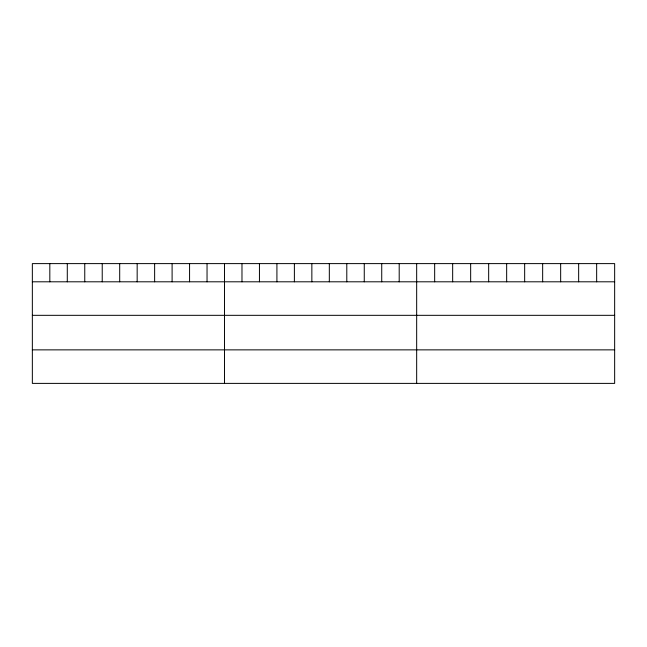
<?xml version="1.0" encoding="UTF-8"?>
<svg xmlns="http://www.w3.org/2000/svg" width="647" height="647" viewBox="0 0 647 647"><rect width="100%" height="100%" fill="white"/><g stroke="black" fill="none" stroke-linecap="round" stroke-linejoin="round"><path stroke-width="0.97" d="M614.65 281.801L614.65 383.388L32.35 383.388L32.35 263.612L614.65 263.612L614.65 281.801L32.35 281.801M32.35 315.324L614.65 315.324M32.35 349.865L614.65 349.865M596.655 263.612L596.655 281.801M578.653 263.612L578.653 281.801M560.658 263.612L560.658 281.801M542.655 263.612L542.655 281.801M524.66 263.612L524.66 281.801M506.658 263.612L506.658 281.801M488.663 263.612L488.663 281.801M470.66 263.612L470.66 281.801M452.665 263.612L452.665 281.801M434.663 263.612L434.663 281.801M416.668 263.612L416.668 383.388M399.199 263.612L399.199 281.801M381.73 263.612L381.73 281.801M364.261 263.612L364.261 281.801M346.792 263.612L346.792 281.801M329.323 263.612L329.323 281.801M311.854 263.612L311.854 281.801M294.385 263.612L294.385 281.801M276.916 263.612L276.916 281.801M259.447 263.612L259.447 281.801M241.978 263.612L241.978 281.801M224.509 263.612L224.509 383.388M207.04 263.612L207.04 281.801M189.571 263.612L189.571 281.801M172.102 263.612L172.102 281.801M154.633 263.612L154.633 281.801M137.164 263.612L137.164 281.801M119.695 263.612L119.695 281.801M102.226 263.612L102.226 281.801M84.757 263.612L84.757 281.801M67.288 263.612L67.288 281.801M49.819 263.612L49.819 281.801"/></g></svg>
